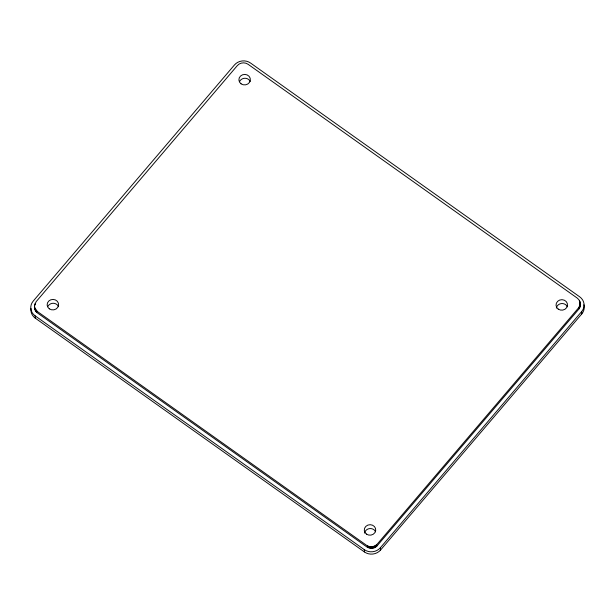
<?xml version="1.0" encoding="UTF-8"?>
<svg xmlns="http://www.w3.org/2000/svg" width="615" height="615" viewBox="0 0 615 615"><rect width="100%" height="100%" fill="white"/><g stroke="black" fill="none" stroke-linecap="round" stroke-linejoin="round"><path stroke-width="0.92" d="M34.471 305.955L36.116 301.688L237.344 65.567C239.927 62.507 244.847 61.954 248.091 64.283L577.254 298.091C580.529 300.374 581.183 305.371 579.199 308.699L376.734 546.266L374.228 547.788L371.291 548.319L367.478 547.373L36.746 312.451L34.809 309.307L34.471 305.955L34.809 309.307M34.709 307.769L37.392 311.513L366.548 545.321C369.792 547.65 374.712 547.096 377.295 544.037L578.53 307.915L579.884 305.471L580.114 302.741M35.124 315.833L364.288 549.641A11.485 10.509 -3.8 0 0 380.408 547.711L581.636 311.597A11.485 10.509 -3.8 0 0 579.722 296.853L250.559 63.045A11.485 10.509 -3.8 0 0 234.438 64.975L33.21 301.096A11.485 10.509 -3.8 0 0 35.124 315.833L35.278 318.147L364.441 551.955A11.485 10.509 -3.8 0 0 380.562 550.025L581.79 313.904A11.485 10.509 -3.8 0 0 583.896 304.786M580.268 305.194L579.622 300.973M581.636 311.597L581.79 313.904M579.93 301.842L580.037 303.38M580.091 304.571L580.191 306.109M579.884 305.471L579.983 307.008M579.545 306.332L579.653 307.877M579.092 307.154L579.199 308.699M380.408 547.711L380.562 550.025M376.626 544.729L376.734 546.266M375.865 545.328L375.973 546.873M375.027 545.836L375.135 547.381M374.128 546.243L374.228 547.788M373.174 546.535L373.274 548.08M372.19 546.712L372.29 548.257M371.191 546.773L371.291 548.319M370.192 546.712L370.292 548.257M369.215 546.535L369.315 548.073M368.27 546.235L368.37 547.78M367.378 545.836L367.478 547.373M364.288 549.641L364.441 551.955M36.646 310.906L36.746 312.451M35.993 310.221L36.101 311.759M35.093 303.272L35.193 304.809M35.447 309.46L35.555 310.998M35.017 308.638L35.124 310.175M34.555 305.04L34.632 308.407M239.612 81.503A5.743 5.251 -3.8 0 1 244.962 78.259A5.743 5.251 -3.8 0 1 250.22 81.511M364.587 533.105A5.743 5.251 -3.8 0 1 369.584 528.585A5.743 5.251 -3.8 0 1 375.596 531.791M47.855 306.508A5.743 5.251 -3.8 0 1 53.198 303.272A5.743 5.251 -3.8 0 1 58.456 306.516M35.278 318.147A11.485 10.509 -3.8 0 1 31.019 308.43M556.344 308.092A5.743 5.251 -3.8 0 1 561.349 303.572A5.743 5.251 -3.8 0 1 567.353 306.777M49.323 308.838A5.743 5.251 -3.8 0 0 58.556 305.363A5.743 5.251 -3.8 0 0 50.745 299.812A5.743 5.251 -3.8 0 0 49.323 308.838M241.08 83.832A5.743 5.251 -3.8 0 0 250.313 80.357A5.743 5.251 -3.8 0 0 242.502 74.807A5.743 5.251 -3.8 0 0 241.08 83.832M366.455 534.104A5.743 5.251 -3.8 0 0 375.688 530.63A5.743 5.251 -3.8 0 0 367.878 525.087A5.743 5.251 -3.8 0 0 366.455 534.104M558.22 309.099A5.743 5.251 -3.8 0 0 567.453 305.624A5.743 5.251 -3.8 0 0 559.642 300.074A5.743 5.251 -3.8 0 0 558.22 309.099"/></g></svg>
